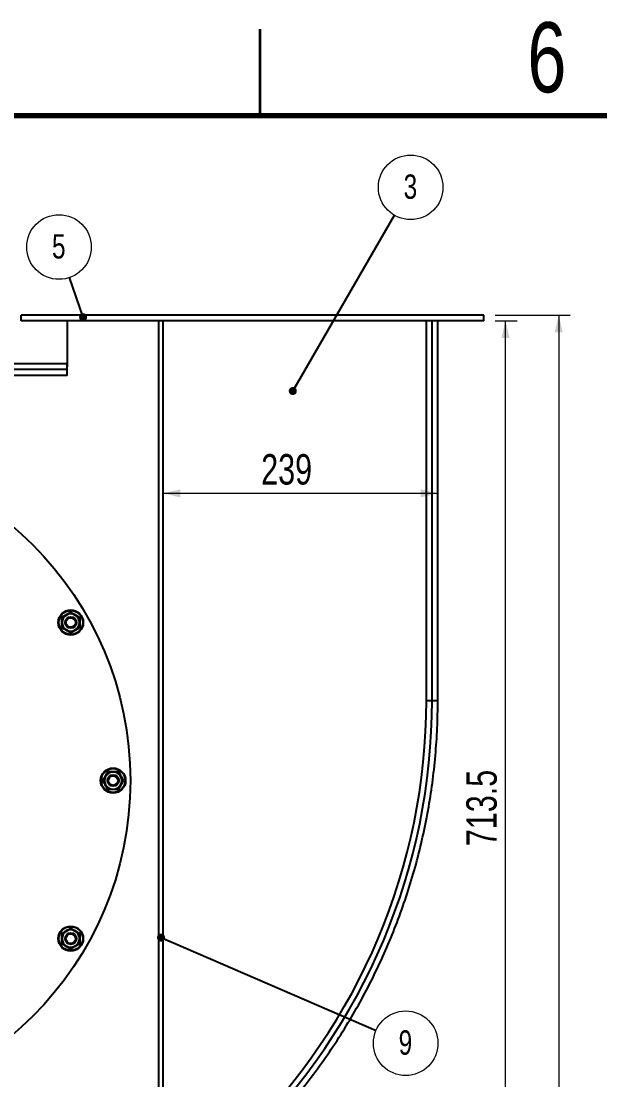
# Paper-space layout 'Sheet2' of a CAD drawing. Header units: millimetres. Extents: x 2 to 418, y 2 to 295.
# Drawn here: x 89.2 to 139.5, y 203.1 to 295.2 of the extents above; entities that cross this region are included whole.
import ezdxf

# ---------------------------------------------------------------- set-up
doc = ezdxf.new("R2010")
doc.units = ezdxf.units.MM
doc.styles.add('SLDTEXTSTYLE0', font='TXT', dxfattribs={"width": 0.75})
doc.dimstyles.new('SLDDIMSTYLE0', dxfattribs={"dimtxt": 2.645833, "dimasz": 1.5, "dimexe": 0, "dimexo": 0.0625, "dimgap": 0.661458, "dimtad": 1, "dimdec": 1, "dimlfac": 10, "dimrnd": 1e-09, "dimzin": 4, "dimdsep": 46, "dimtxsty": 'SLDTEXTSTYLE0', "dimsah": 1, "dimcen": 0.09, "dimadec": 0, "dimazin": 1, "dimtfac": 1, "dimtdec": 1, "dimtofl": 0, "dimtmove": 0, "dimatfit": 3, "dimfxl": 0, "dimfrac": 2, "dimtolj": 1, "dimtzin": 12, "dimarcsym": 0})
doc.dimstyles.new('SLDDIMSTYLE1', dxfattribs={"dimtxt": 0.18, "dimasz": 0.7, "dimexe": 0, "dimexo": 0.0625, "dimgap": 0, "dimtad": 0, "dimtih": 1, "dimtoh": 1, "dimdec": 0, "dimrnd": 1e-09, "dimzin": 0, "dimdsep": 46, "dimtxsty": 'Standard', "dimblk1": 'DOT', "dimblk2": 'DOT', "dimsah": 1, "dimcen": 0.09, "dimadec": 0, "dimazin": 0, "dimtfac": 0.7, "dimtdec": 0, "dimtofl": 0, "dimtmove": 0, "dimatfit": 3, "dimldrblk": 'DOT', "dimfxl": 0, "dimfrac": 2, "dimtolj": 1, "dimtzin": 0, "dimarcsym": 0})
doc.dimstyles.new('SLDDIMSTYLE2', dxfattribs={"dimtxt": 2.645833, "dimasz": 1.5, "dimexe": 0, "dimexo": 0.0625, "dimgap": 0.661458, "dimtad": 1, "dimdec": 1, "dimlfac": 10, "dimrnd": 1e-09, "dimzin": 12, "dimdsep": 46, "dimtxsty": 'SLDTEXTSTYLE0', "dimsah": 1, "dimcen": 0.09, "dimadec": 0, "dimazin": 3, "dimtfac": 1, "dimtdec": 1, "dimtofl": 0, "dimtmove": 0, "dimatfit": 3, "dimfxl": 0, "dimfrac": 2, "dimtolj": 1, "dimtzin": 12, "dimarcsym": 0})
doc.dimstyles.new('SLDDIMSTYLE7', dxfattribs={"dimtxt": 2.645833, "dimasz": 1.5, "dimexe": 0, "dimexo": 0.0625, "dimgap": 0.661458, "dimtad": 1, "dimdec": 0, "dimlfac": 10, "dimrnd": 1e-09, "dimzin": 12, "dimdsep": 46, "dimtxsty": 'SLDTEXTSTYLE0', "dimsah": 1, "dimcen": 0.09, "dimadec": 0, "dimazin": 3, "dimtfac": 1, "dimtofl": 0, "dimtmove": 0, "dimatfit": 3, "dimfxl": 0, "dimfrac": 2, "dimtolj": 1, "dimtzin": 12, "dimarcsym": 0})

# ---------------------------------------------------------------- blocks, each defined once
blk = doc.blocks.new('_D_12')
at = {"color": 7, "linetype": 'Continuous', "lineweight": 18}
for p, q in [((130.454, 269.141), (132.343, 269.141)), ((131.343, 197.789), (131.343, 269.141)), ((108.542, 197.789), (132.343, 197.789))]:
    blk.add_line(p, q, dxfattribs=at)
for points in [[(131.343, 269.141), (130.993, 267.641), (131.693, 267.641)], [(131.343, 197.789), (131.693, 199.289), (130.993, 199.289)]]:
    blk.add_solid(points, dxfattribs=at)
at = {"color": 7, "linetype": 'Continuous', "lineweight": 18, "insert": (127.932, 223.435), "char_height": 2.6458, "attachment_point": 1, "rotation": 90, "style": 'SLDTEXTSTYLE0'}
blk.add_mtext('713.5', dxfattribs=at)
blk = doc.blocks.new('_D_13')
at = {"color": 7, "linetype": 'Continuous', "lineweight": 18}
blk.add_line((125.454, 254.127), (101.542, 254.127), dxfattribs=at)
for points in [[(101.542, 254.127), (103.042, 253.777), (103.042, 254.477)], [(125.454, 254.127), (123.954, 254.477), (123.954, 253.777)]]:
    blk.add_solid(points, dxfattribs=at)
at = {"color": 7, "linetype": 'Continuous', "lineweight": 18, "insert": (110.085, 257.538), "char_height": 2.6458, "attachment_point": 1, "style": 'SLDTEXTSTYLE0'}
blk.add_mtext('239', dxfattribs=at)
blk = doc.blocks.new('_D_14')
at = {"color": 7, "linetype": 'Continuous', "lineweight": 18}
for p, q in [((130.454, 269.641), (136.973, 269.641)), ((135.973, 269.641), (135.973, 169.141)), ((94.704, 169.141), (136.973, 169.141))]:
    blk.add_line(p, q, dxfattribs=at)
for points in [[(135.973, 269.641), (135.623, 268.141), (136.323, 268.141)], [(135.973, 169.141), (136.323, 170.641), (135.623, 170.641)]]:
    blk.add_solid(points, dxfattribs=at)
at = {"color": 7, "linetype": 'Continuous', "lineweight": 18, "insert": (132.563, 180.068), "char_height": 2.6458, "attachment_point": 1, "rotation": 90, "style": 'SLDTEXTSTYLE0'}
blk.add_mtext('1005.0', dxfattribs=at)
blk = doc.blocks.new('SW_NOTE_24')
at = {"color": 0, "linetype": 'Continuous', "lineweight": 0}
blk.add_circle((1.407, 2.432), 2.81, dxfattribs=at)
at = {"color": 0, "linetype": 'Continuous', "lineweight": 0, "insert": (1.386, 3.551), "char_height": 2.117, "attachment_point": 2, "style": 'SLDTEXTSTYLE0'}
blk.add_mtext('3', dxfattribs=at)
blk = doc.blocks.new('_DOT')
at = {"color": 0, "linetype": 'ByBlock', "lineweight": -2}
blk.add_line((-0.5, 0), (-1, 0), dxfattribs=at)
at = {"color": 0, "linetype": 'ByBlock', "const_width": 0.5}
blk.add_lwpolyline([(-0.25, 0, 1), (0.25, 0, 1)], format="xyb", close=True, dxfattribs=at)
blk = doc.blocks.new('SW_NOTE_26')
at = {"color": 0, "linetype": 'Continuous', "lineweight": 0}
blk.add_circle((-0.914, 2.658), 2.81, dxfattribs=at)
at = {"color": 0, "linetype": 'Continuous', "lineweight": 0, "insert": (-0.935, 3.776), "char_height": 2.117, "attachment_point": 2, "style": 'SLDTEXTSTYLE0'}
blk.add_mtext('5', dxfattribs=at)
blk = doc.blocks.new('SW_NOTE_29')
at = {"color": 0, "linetype": 'Continuous', "lineweight": 0}
blk.add_circle((2.58, -1.114), 2.81, dxfattribs=at)
at = {"color": 0, "linetype": 'Continuous', "lineweight": 0, "insert": (2.559, 0.005), "char_height": 2.117, "attachment_point": 2, "style": 'SLDTEXTSTYLE0'}
blk.add_mtext('9', dxfattribs=at)

psp = doc.layouts.new('Sheet2')

# ---------------------------------------------------------------- linework, layer by layer
at = {"color": 7, "linetype": 'Continuous', "lineweight": 35}
psp.add_line((110, 287), (110, 294.5), dxfattribs=at)
at = {"color": 7, "linetype": 'Continuous', "lineweight": 70}
psp.add_line((10, 287), (410, 287), dxfattribs=at)
at = {"color": 7, "linetype": 'Continuous', "lineweight": 25}
for p, q in [((89.204, 269.141), (89.204, 269.641)), ((129.454, 269.641), (89.204, 269.641)), ((129.454, 269.141), (89.204, 269.141)), ((93.204, 269.141), (93.204, 265.141)), ((101.142, 269.141), (101.142, 197.789)), ((101.542, 269.141), (101.542, 197.789)), ((124.454, 236.101), (124.454, 269.141)), ((125.454, 236.101), (125.454, 269.141)), ((129.454, 269.141), (129.454, 269.641)), ((93.204, 265.392), (69.789, 265.392)), ((93.204, 264.892), (93.204, 265.392)), ((93.204, 264.892), (69.788, 264.892)), ((93.204, 264.392), (69.788, 264.392)), ((93.204, 265.141), (93.204, 265.141)), ((93.204, 264.392), (93.204, 264.892)), ((124.454, 236.101), (124.954, 236.101)), ((124.954, 236.101), (125.454, 236.101))]:
    psp.add_line(p, q, dxfattribs=at)
at = {"color": 8, "linetype": 'Continuous', "lineweight": 25}
psp.add_line((124.954, 236.101), (124.954, 269.141), dxfattribs=at)
at = {"color": 7, "linetype": 'Continuous', "lineweight": 25}
for centre, radius in [((69.704, 229.141), 29), ((93.519, 242.891), 1.09), ((93.519, 242.891), 1.039), ((93.519, 242.891), 0.5), ((93.519, 242.891), 0.417), ((97.204, 229.141), 1.09), ((97.204, 229.141), 1.039), ((97.204, 229.141), 0.5), ((97.204, 229.141), 0.417), ((93.519, 215.391), 1.09), ((93.519, 215.391), 1.039), ((93.519, 215.391), 0.5), ((93.519, 215.391), 0.417)]:
    psp.add_circle(centre, radius, dxfattribs=at)
for centre, radius, start, end in [((93.519, 242.891), 0.75, 120, 180), ((93.519, 242.891), 0.75, 60, 120), ((93.519, 242.891), 0.75, 0, 60), ((93.519, 242.891), 0.75, 180, 240), ((93.519, 242.891), 0.75, 240, 300), ((93.519, 242.891), 0.75, 300, 0), ((71.222, 236.101), 53.232, 268.40642, 0), ((71.222, 236.101), 53.732, 268.42754, 359.99999), ((97.204, 229.141), 0.75, 150, 210), ((97.204, 229.141), 0.75, 90, 150), ((97.204, 229.141), 0.75, 30, 90), ((97.204, 229.141), 0.75, 330, 30), ((97.204, 229.141), 0.75, 210, 270), ((97.204, 229.141), 0.75, 270, 330), ((93.519, 215.391), 0.75, 120, 180), ((93.519, 215.391), 0.75, 60, 120), ((93.519, 215.391), 0.75, 0, 60), ((93.519, 215.391), 0.75, 180, 240), ((93.519, 215.391), 0.75, 240, 300), ((93.519, 215.391), 0.75, 300, 0)]:
    psp.add_arc(centre, radius, start, end, dxfattribs=at)
for points, knots in [([(92.727, 243.348), (92.761, 243.368), (92.934, 243.465), (93.202, 243.619), (93.429, 243.753), (93.519, 243.806)], [0, 0, 0, 0, 0.130524, 0.655235, 1, 1, 1, 1]), ([(92.727, 242.434), (92.727, 242.473), (92.729, 242.671), (92.731, 242.98), (92.728, 243.244), (92.727, 243.348)], [0, 0, 0, 0, 0.1305201, 0.6552343, 1, 1, 1, 1]), ([(92.727, 243.348), (92.727, 243.348), (92.733, 243.345), (92.745, 243.338), (92.758, 243.33), (92.767, 243.325), (92.769, 243.324), (92.769, 243.324)], [0, 0, 0, 0, 0.0061052, 0.2677713, 0.5287714, 0.7639216, 1, 1, 1, 1]), ([(92.769, 243.324), (92.801, 243.342), (92.92, 243.411), (93.05, 243.486), (93.144, 243.541)], [0, 0, 0, 0, 0.266133, 1, 1, 1, 1]), ([(92.769, 242.891), (92.769, 242.952), (92.769, 243.075), (92.769, 243.219), (92.769, 243.3), (92.769, 243.324)], [0, 0, 0, 0, 0.4062938, 0.8272715, 1, 1, 1, 1]), ([(93.144, 243.541), (93.153, 243.546), (93.258, 243.606), (93.386, 243.68), (93.497, 243.744), (93.519, 243.757)], [0, 0, 0, 0, 0.066698, 0.814103, 1, 1, 1, 1]), ([(93.519, 243.806), (93.553, 243.786), (93.724, 243.685), (93.991, 243.529), (94.221, 243.4), (94.312, 243.348)], [0, 0, 0, 0, 0.130524, 0.655235, 1, 1, 1, 1]), ([(93.519, 243.806), (93.519, 243.806), (93.519, 243.799), (93.519, 243.785), (93.519, 243.77), (93.519, 243.759), (93.519, 243.758), (93.519, 243.757)], [0, 0, 0, 0, 0.00613, 0.267776, 0.528772, 0.763917, 1, 1, 1, 1]), ([(93.519, 243.757), (93.578, 243.723), (93.696, 243.655), (93.826, 243.58), (93.893, 243.542), (93.894, 243.541)], [0, 0, 0, 0, 0.484336, 0.986326, 1, 1, 1, 1]), ([(93.894, 243.541), (93.947, 243.51), (94.054, 243.449), (94.178, 243.377), (94.249, 243.336), (94.269, 243.324)], [0, 0, 0, 0, 0.406294, 0.827271, 1, 1, 1, 1]), ([(94.312, 243.348), (94.311, 243.348), (94.305, 243.345), (94.294, 243.338), (94.28, 243.33), (94.271, 243.325), (94.27, 243.324), (94.269, 243.324)], [0, 0, 0, 0, 0.0061052, 0.2677713, 0.5287714, 0.7639216, 1, 1, 1, 1]), ([(94.269, 243.324), (94.269, 243.257), (94.269, 243.12), (94.269, 242.97), (94.269, 242.893), (94.269, 242.891)], [0, 0, 0, 0, 0.484339, 0.986313, 1, 1, 1, 1]), ([(94.312, 243.348), (94.311, 243.309), (94.309, 243.111), (94.308, 242.802), (94.311, 242.538), (94.312, 242.434)], [0, 0, 0, 0, 0.1305201, 0.6552343, 1, 1, 1, 1]), ([(92.769, 242.458), (92.769, 242.458), (92.767, 242.457), (92.758, 242.452), (92.745, 242.444), (92.733, 242.437), (92.727, 242.434), (92.727, 242.434)], [0, 0, 0, 0, 0.23608, 0.471231, 0.732258, 0.993895, 1, 1, 1, 1]), ([(93.519, 241.976), (93.485, 241.996), (93.315, 242.097), (93.048, 242.253), (92.818, 242.382), (92.727, 242.434)], [0, 0, 0, 0, 0.130521, 0.655235, 1, 1, 1, 1]), ([(92.769, 242.458), (92.769, 242.525), (92.769, 242.662), (92.769, 242.812), (92.769, 242.889), (92.769, 242.891)], [0, 0, 0, 0, 0.484345, 0.986326, 1, 1, 1, 1]), ([(93.144, 242.242), (93.092, 242.272), (92.985, 242.334), (92.861, 242.405), (92.79, 242.446), (92.769, 242.458)], [0, 0, 0, 0, 0.406294, 0.827271, 1, 1, 1, 1]), ([(93.519, 242.025), (93.461, 242.059), (93.342, 242.127), (93.213, 242.202), (93.146, 242.241), (93.144, 242.242)], [0, 0, 0, 0, 0.484333, 0.986326, 1, 1, 1, 1]), ([(94.312, 242.434), (94.277, 242.414), (94.105, 242.317), (93.836, 242.163), (93.609, 242.029), (93.519, 241.976)], [0, 0, 0, 0, 0.130524, 0.655235, 1, 1, 1, 1]), ([(93.519, 242.025), (93.551, 242.043), (93.67, 242.112), (93.8, 242.187), (93.894, 242.242)], [0, 0, 0, 0, 0.26613, 1, 1, 1, 1]), ([(93.894, 242.242), (93.903, 242.246), (94.008, 242.307), (94.136, 242.381), (94.247, 242.445), (94.269, 242.458)], [0, 0, 0, 0, 0.066694, 0.814102, 1, 1, 1, 1]), ([(94.269, 242.891), (94.269, 242.83), (94.269, 242.707), (94.269, 242.564), (94.269, 242.482), (94.269, 242.458)], [0, 0, 0, 0, 0.406286, 0.827269, 1, 1, 1, 1]), ([(94.269, 242.458), (94.27, 242.458), (94.271, 242.457), (94.28, 242.452), (94.294, 242.444), (94.305, 242.437), (94.311, 242.434), (94.312, 242.434)], [0, 0, 0, 0, 0.23608, 0.471231, 0.732258, 0.993895, 1, 1, 1, 1]), ([(93.519, 242.025), (93.519, 242.024), (93.519, 242.023), (93.519, 242.012), (93.519, 241.997), (93.519, 241.983), (93.519, 241.976), (93.519, 241.976)], [0, 0, 0, 0, 0.236076, 0.471227, 0.73228, 0.99387, 1, 1, 1, 1]), ([(69.691, 181.891), (70.537, 181.879), (72.229, 181.854), (74.766, 181.967), (77.295, 182.19), (79.81, 182.534), (82.307, 182.994), (84.732, 183.56), (87.083, 184.223), (89.356, 184.973), (91.594, 185.822), (93.792, 186.77), (95.946, 187.814), (98.052, 188.952), (100.106, 190.181), (102.104, 191.5), (104.041, 192.906), (105.904, 194.387), (107.689, 195.938), (109.395, 197.556), (111.029, 199.246), (112.598, 201.016), (114.097, 202.864), (115.521, 204.788), (116.86, 206.772), (118.109, 208.814), (119.26, 210.897), (120.313, 213.015), (121.267, 215.163), (122.127, 217.351), (122.897, 219.59), (123.572, 221.875), (124.15, 224.203), (124.625, 226.555), (124.995, 228.925), (125.258, 231.309), (125.423, 233.703), (125.443, 235.302), (125.454, 236.101)], [0, 0, 0, 0, 0.029269, 0.058538, 0.087808, 0.117077, 0.146346, 0.175615, 0.203212, 0.230808, 0.258405, 0.286002, 0.313599, 0.341196, 0.368792, 0.396389, 0.423986, 0.451583, 0.478687, 0.505791, 0.532895, 0.559999, 0.587596, 0.615193, 0.64279, 0.670387, 0.697983, 0.725088, 0.752192, 0.779296, 0.8064, 0.834057, 0.861714, 0.889371, 0.917028, 0.944685, 0.972343, 1, 1, 1, 1]), ([(96.289, 229.141), (96.309, 229.175), (96.409, 229.345), (96.565, 229.613), (96.695, 229.842), (96.746, 229.933)], [0, 0, 0, 0, 0.130521, 0.655234, 1, 1, 1, 1]), ([(96.338, 229.141), (96.371, 229.199), (96.44, 229.318), (96.515, 229.448), (96.553, 229.514), (96.554, 229.516)], [0, 0, 0, 0, 0.484344, 0.986319, 1, 1, 1, 1]), ([(96.554, 229.516), (96.584, 229.569), (96.646, 229.675), (96.718, 229.8), (96.759, 229.87), (96.771, 229.891)], [0, 0, 0, 0, 0.406294, 0.827271, 1, 1, 1, 1]), ([(96.746, 229.933), (96.746, 229.933), (96.75, 229.927), (96.756, 229.916), (96.764, 229.902), (96.77, 229.893), (96.77, 229.892), (96.771, 229.891)], [0, 0, 0, 0, 0.006138, 0.267766, 0.528784, 0.763928, 1, 1, 1, 1]), ([(96.746, 229.933), (96.786, 229.933), (96.983, 229.931), (97.293, 229.93), (97.557, 229.932), (97.661, 229.933)], [0, 0, 0, 0, 0.130526, 0.655236, 1, 1, 1, 1]), ([(96.771, 229.891), (96.807, 229.891), (96.945, 229.891), (97.094, 229.891), (97.204, 229.891)], [0, 0, 0, 0, 0.266127, 1, 1, 1, 1]), ([(97.204, 229.891), (97.214, 229.891), (97.335, 229.891), (97.483, 229.891), (97.611, 229.891), (97.637, 229.891)], [0, 0, 0, 0, 0.066693, 0.814093, 1, 1, 1, 1]), ([(97.661, 229.933), (97.661, 229.933), (97.657, 229.927), (97.651, 229.916), (97.643, 229.902), (97.638, 229.893), (97.637, 229.892), (97.637, 229.891)], [0, 0, 0, 0, 0.0061051, 0.2677662, 0.5287868, 0.7639325, 1, 1, 1, 1]), ([(97.637, 229.891), (97.67, 229.833), (97.739, 229.714), (97.814, 229.584), (97.852, 229.518), (97.853, 229.516)], [0, 0, 0, 0, 0.484342, 0.986326, 1, 1, 1, 1]), ([(97.661, 229.933), (97.68, 229.899), (97.778, 229.727), (97.931, 229.458), (98.065, 229.231), (98.118, 229.141)], [0, 0, 0, 0, 0.1305237, 0.6552321, 1, 1, 1, 1]), ([(97.853, 229.516), (97.883, 229.464), (97.945, 229.357), (98.017, 229.232), (98.058, 229.162), (98.07, 229.141)], [0, 0, 0, 0, 0.4063, 0.827273, 1, 1, 1, 1]), ([(96.746, 228.349), (96.727, 228.383), (96.63, 228.555), (96.476, 228.824), (96.342, 229.051), (96.289, 229.141)], [0, 0, 0, 0, 0.130521, 0.655234, 1, 1, 1, 1]), ([(96.338, 229.141), (96.337, 229.141), (96.335, 229.141), (96.325, 229.141), (96.309, 229.141), (96.296, 229.141), (96.289, 229.141), (96.289, 229.141)], [0, 0, 0, 0, 0.236076, 0.471227, 0.73228, 0.99387, 1, 1, 1, 1]), ([(96.554, 228.766), (96.524, 228.819), (96.462, 228.925), (96.39, 229.05), (96.35, 229.12), (96.338, 229.141)], [0, 0, 0, 0, 0.406294, 0.827271, 1, 1, 1, 1]), ([(96.771, 228.391), (96.737, 228.449), (96.668, 228.568), (96.594, 228.698), (96.555, 228.764), (96.554, 228.766)], [0, 0, 0, 0, 0.484333, 0.986319, 1, 1, 1, 1]), ([(97.853, 228.766), (97.823, 228.714), (97.761, 228.607), (97.689, 228.482), (97.649, 228.412), (97.637, 228.391)], [0, 0, 0, 0, 0.406296, 0.827272, 1, 1, 1, 1]), ([(98.118, 229.141), (98.098, 229.107), (97.998, 228.937), (97.842, 228.669), (97.712, 228.44), (97.661, 228.349)], [0, 0, 0, 0, 0.130524, 0.655229, 1, 1, 1, 1]), ([(98.07, 229.141), (98.036, 229.083), (97.967, 228.964), (97.893, 228.834), (97.854, 228.768), (97.853, 228.766)], [0, 0, 0, 0, 0.484339, 0.986331, 1, 1, 1, 1]), ([(98.118, 229.141), (98.118, 229.141), (98.111, 229.141), (98.098, 229.141), (98.083, 229.141), (98.072, 229.141), (98.07, 229.141), (98.07, 229.141)], [0, 0, 0, 0, 0.00613, 0.267776, 0.528772, 0.763917, 1, 1, 1, 1]), ([(96.771, 228.391), (96.77, 228.39), (96.77, 228.389), (96.764, 228.38), (96.756, 228.367), (96.75, 228.355), (96.746, 228.349), (96.746, 228.349)], [0, 0, 0, 0, 0.2360719, 0.4712156, 0.732234, 0.9938617, 1, 1, 1, 1]), ([(97.661, 228.349), (97.622, 228.349), (97.424, 228.351), (97.114, 228.352), (96.851, 228.35), (96.746, 228.349)], [0, 0, 0, 0, 0.130526, 0.65523, 1, 1, 1, 1]), ([(96.771, 228.391), (96.807, 228.391), (96.945, 228.391), (97.094, 228.391), (97.204, 228.391)], [0, 0, 0, 0, 0.266127, 1, 1, 1, 1]), ([(97.204, 228.391), (97.214, 228.391), (97.335, 228.391), (97.483, 228.391), (97.611, 228.391), (97.637, 228.391)], [0, 0, 0, 0, 0.066693, 0.814093, 1, 1, 1, 1]), ([(97.637, 228.391), (97.637, 228.39), (97.638, 228.389), (97.643, 228.38), (97.651, 228.367), (97.657, 228.355), (97.661, 228.349), (97.661, 228.349)], [0, 0, 0, 0, 0.236068, 0.471213, 0.732234, 0.993895, 1, 1, 1, 1]), ([(92.727, 215.848), (92.761, 215.868), (92.934, 215.965), (93.202, 216.119), (93.429, 216.253), (93.519, 216.306)], [0, 0, 0, 0, 0.1305237, 0.6552321, 1, 1, 1, 1]), ([(92.727, 214.934), (92.727, 214.973), (92.729, 215.171), (92.731, 215.48), (92.728, 215.744), (92.727, 215.848)], [0, 0, 0, 0, 0.130526, 0.65523, 1, 1, 1, 1]), ([(92.769, 215.824), (92.769, 215.824), (92.767, 215.825), (92.758, 215.83), (92.745, 215.838), (92.733, 215.845), (92.727, 215.848), (92.727, 215.848)], [0, 0, 0, 0, 0.2360719, 0.4712156, 0.732234, 0.9938617, 1, 1, 1, 1]), ([(92.769, 215.824), (92.828, 215.858), (92.946, 215.926), (93.076, 216.001), (93.143, 216.04), (93.144, 216.041)], [0, 0, 0, 0, 0.484339, 0.986337, 1, 1, 1, 1]), ([(92.769, 215.391), (92.769, 215.452), (92.769, 215.575), (92.769, 215.719), (92.769, 215.8), (92.769, 215.824)], [0, 0, 0, 0, 0.406299, 0.827269, 1, 1, 1, 1]), ([(93.144, 216.041), (93.197, 216.071), (93.304, 216.133), (93.428, 216.204), (93.499, 216.245), (93.519, 216.257)], [0, 0, 0, 0, 0.4063, 0.827273, 1, 1, 1, 1]), ([(93.519, 216.306), (93.519, 216.306), (93.519, 216.299), (93.519, 216.285), (93.519, 216.27), (93.519, 216.259), (93.519, 216.258), (93.519, 216.257)], [0, 0, 0, 0, 0.00613, 0.26777, 0.528761, 0.763935, 1, 1, 1, 1]), ([(93.519, 216.306), (93.553, 216.286), (93.724, 216.185), (93.991, 216.029), (94.221, 215.9), (94.312, 215.848)], [0, 0, 0, 0, 0.130524, 0.655235, 1, 1, 1, 1]), ([(93.519, 216.257), (93.551, 216.239), (93.67, 216.17), (93.8, 216.095), (93.894, 216.041)], [0, 0, 0, 0, 0.26613, 1, 1, 1, 1]), ([(93.894, 216.041), (93.903, 216.036), (94.008, 215.975), (94.136, 215.901), (94.247, 215.837), (94.269, 215.824)], [0, 0, 0, 0, 0.066687, 0.814096, 1, 1, 1, 1]), ([(94.312, 215.848), (94.311, 215.848), (94.305, 215.845), (94.294, 215.838), (94.28, 215.83), (94.271, 215.825), (94.27, 215.824), (94.269, 215.824)], [0, 0, 0, 0, 0.006138, 0.267766, 0.528784, 0.763928, 1, 1, 1, 1]), ([(94.269, 215.824), (94.269, 215.757), (94.269, 215.62), (94.269, 215.47), (94.269, 215.393), (94.269, 215.391)], [0, 0, 0, 0, 0.484333, 0.986326, 1, 1, 1, 1]), ([(94.312, 215.848), (94.311, 215.809), (94.309, 215.611), (94.308, 215.302), (94.311, 215.038), (94.312, 214.934)], [0, 0, 0, 0, 0.130526, 0.65523, 1, 1, 1, 1]), ([(92.769, 214.958), (92.769, 214.958), (92.767, 214.957), (92.758, 214.952), (92.745, 214.944), (92.733, 214.937), (92.727, 214.934), (92.727, 214.934)], [0, 0, 0, 0, 0.236067, 0.471212, 0.732232, 0.993862, 1, 1, 1, 1]), ([(93.519, 214.476), (93.485, 214.496), (93.315, 214.597), (93.048, 214.753), (92.818, 214.882), (92.727, 214.934)], [0, 0, 0, 0, 0.130524, 0.655235, 1, 1, 1, 1]), ([(92.769, 214.958), (92.769, 215.025), (92.769, 215.162), (92.769, 215.312), (92.769, 215.389), (92.769, 215.391)], [0, 0, 0, 0, 0.484339, 0.986326, 1, 1, 1, 1]), ([(92.769, 214.958), (92.801, 214.94), (92.92, 214.871), (93.05, 214.796), (93.144, 214.742)], [0, 0, 0, 0, 0.266129, 1, 1, 1, 1]), ([(93.144, 214.742), (93.153, 214.737), (93.258, 214.676), (93.386, 214.602), (93.497, 214.538), (93.519, 214.525)], [0, 0, 0, 0, 0.066704, 0.814104, 1, 1, 1, 1]), ([(94.312, 214.934), (94.277, 214.914), (94.105, 214.817), (93.836, 214.663), (93.609, 214.529), (93.519, 214.476)], [0, 0, 0, 0, 0.1305237, 0.6552321, 1, 1, 1, 1]), ([(93.894, 214.742), (93.842, 214.711), (93.735, 214.65), (93.611, 214.578), (93.54, 214.537), (93.519, 214.525)], [0, 0, 0, 0, 0.4063, 0.827273, 1, 1, 1, 1]), ([(94.269, 214.958), (94.211, 214.924), (94.092, 214.856), (93.963, 214.781), (93.896, 214.743), (93.894, 214.742)], [0, 0, 0, 0, 0.484336, 0.986337, 1, 1, 1, 1]), ([(94.269, 215.391), (94.269, 215.33), (94.269, 215.207), (94.269, 215.064), (94.269, 214.982), (94.269, 214.958)], [0, 0, 0, 0, 0.4062938, 0.8272715, 1, 1, 1, 1]), ([(94.312, 214.934), (94.311, 214.934), (94.305, 214.937), (94.294, 214.944), (94.28, 214.952), (94.271, 214.957), (94.27, 214.958), (94.269, 214.958)], [0, 0, 0, 0, 0.006138, 0.267768, 0.528788, 0.763933, 1, 1, 1, 1]), ([(93.519, 214.525), (93.519, 214.524), (93.519, 214.523), (93.519, 214.512), (93.519, 214.497), (93.519, 214.483), (93.519, 214.476), (93.519, 214.476)], [0, 0, 0, 0, 0.236083, 0.471228, 0.732224, 0.99387, 1, 1, 1, 1])]:
    psp.add_open_spline(points, degree=3, knots=knots, dxfattribs=at)

# ---------------------------------------------------------------- block references
at = {"color": 7, "linetype": 'Continuous', "lineweight": 0}
for name, p in [('SW_NOTE_24', (121.681, 278.318)), ('SW_NOTE_26', (93.41, 272.898)), ('SW_NOTE_29', (120.075, 207.405))]:
    psp.add_blockref(name, p, dxfattribs=at)

# ---------------------------------------------------------------- texts
at = {"color": 7, "linetype": 'Continuous', "lineweight": 0, "insert": (134.939, 295.114), "char_height": 6.096, "attachment_point": 2, "style": 'SLDTEXTSTYLE0'}
psp.add_mtext('6', dxfattribs=at)

# ---------------------------------------------------------------- dimensions: what is measured, and where the dimension line sits
at = {"color": 7, "linetype": 'Continuous', "lineweight": 18}
for base, p1, p2, dimstyle, picture, middle in [((135.973, 169.141), (129.454, 269.641), (93.704, 169.141), 'SLDDIMSTYLE0', '_D_14', (135.973, 185.443)), ((131.343, 269.141), (107.542, 197.789), (129.454, 269.141), 'SLDDIMSTYLE2', '_D_12', (131.343, 227.833))]:
    dim = psp.add_linear_dim(base=base, p1=p1, p2=p2, angle=90, dimstyle=dimstyle, dxfattribs=at)
    dim.commit()
    dim.dimension.update_dxf_attribs({"geometry": picture, "text_midpoint": middle, "dimtype": 160})
dim = psp.add_linear_dim(base=(101.542, 254.127), p1=(125.454, 269.641), p2=(101.542, 269.141), dimstyle='SLDDIMSTYLE7', dxfattribs=at)
dim.commit()
dim.dimension.update_dxf_attribs({"geometry": '_D_13', "text_midpoint": (113.017, 254.127), "dimtype": 160})

# ---------------------------------------------------------------- leaders
at = {"color": 7, "linetype": 'Continuous', "lineweight": 0}
for points in [[(112.836, 263.029), (121.681, 278.318)], [(94.595, 269.45), (93.41, 272.898)], [(101.372, 215.482), (120.075, 207.405)]]:
    psp.add_leader(points, dimstyle='SLDDIMSTYLE1', dxfattribs=at)

doc.saveas('drawing.dxf')
